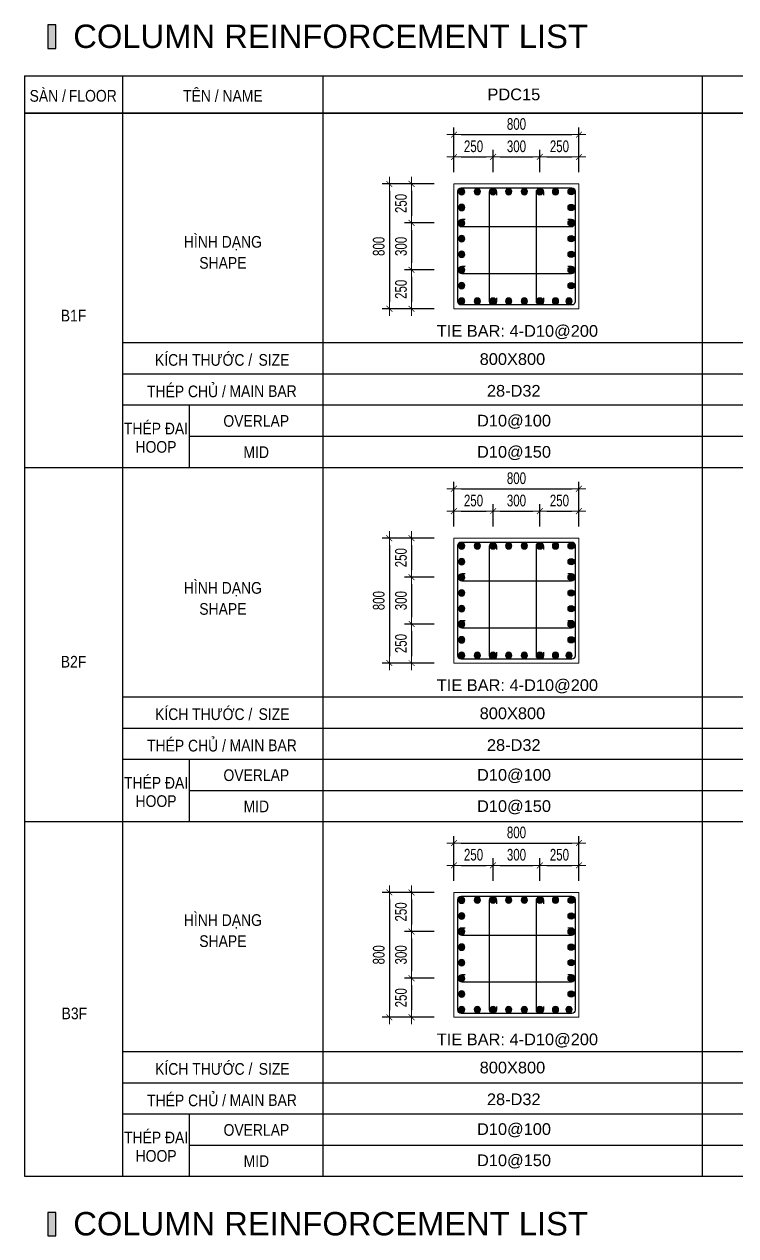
# Model space of a CAD drawing. Header units: millimetres. Extents: x 49323 to 598907, y -6102 to 181761.
# Drawn here: x 568876 to 573430, y 30220 to 37982 of the extents above; entities that cross this region are included whole.
import ezdxf
from ezdxf.enums import TextEntityAlignment as Align

# ---------------------------------------------------------------- set-up
doc = ezdxf.new("R2010")
doc.units = ezdxf.units.MM
doc.linetypes.add('CENTER2', pattern=[1.125, 0.75, -0.125, 0.125, -0.125])
doc.layers.get('Defpoints').update_dxf_attribs({"color": 151, "lineweight": 9})
for name, color, linetype in [('2', 2, 'Continuous'), ('CEN', 1, 'CENTER2'), ('STL', 3, 'Continuous'), ('TIT1', 3, 'Continuous'), ('TXT', 3, 'Continuous')]:
    doc.layers.add(name, color=color, linetype=linetype)
for name, color, linetype, lineweight in [('NDC_S_CONTINUOUS', 3, 'Continuous', 20), ('NDC_S_DIM', 1, 'Continuous', 15), ('NDC_S_VN TEXT', 7, 'Continuous', 20)]:
    doc.layers.add(name, color=color, linetype=linetype, lineweight=lineweight)
doc.styles.add('ARIAL', font='arial.ttf', dxfattribs={"width": 0.8})
doc.styles.add('NDC_ARIAL', font='arial.ttf', dxfattribs={"width": 0.85})
doc.styles.add('NDC_DIM', font='', dxfattribs={"width": 0.75})
doc.styles.get('NDC_DIM').set_extended_font_data('Dotum')
doc.dimstyles.new('NDC_dim_30', dxfattribs={"dimscale": 30, "dimtxt": 2.5, "dimasz": 1.5, "dimexe": 1.5, "dimexo": 2.5, "dimgap": 1, "dimtad": 1, "dimdec": 0, "dimzin": 0, "dimdsep": 46, "dimtxsty": 'NDC_DIM', "dimblk": 'DIMMARK', "dimcen": 0.09, "dimdle": 1.2, "dimclrd": 1, "dimclre": 1, "dimclrt": 3, "dimadec": 0, "dimazin": 0, "dimtfac": 1, "dimtdec": 0, "dimtix": 1, "dimtofl": 0, "dimtmove": 0, "dimatfit": 3, "dimfxl": 8, "dimfxlon": 1, "dimtolj": 1, "dimtzin": 0, "dimarcsym": 0})

# ---------------------------------------------------------------- blocks, each defined once
blk = doc.blocks.new('8')
at = {"layer": '2'}
blk.add_hatch(color=256, dxfattribs=at).paths.add_polyline_path([(20, 0, 0.386127), (1.9, 19.9), (-1.9, 19.9, 0.386127), (-20, 0, 1)])
blk.add_circle((0, 0), 20, dxfattribs=at)
blk = doc.blocks.new('5')
at = {"layer": 'CEN', "rotation": 180}
blk.add_blockref('8', (0, 0), dxfattribs=at)
blk = doc.blocks.new('DIMMARK')
at = {"layer": 'NDC_S_DIM', "color": 1}
blk.add_line((-1.5, 0), (1, 0), dxfattribs=at)
at = {"layer": 'NDC_S_DIM', "color": 2, "const_width": 0.1}
blk.add_lwpolyline([(-0.42, -0.42), (0.42, 0.42)], dxfattribs=at)
blk = doc.blocks.new('*D1498')
at = {"layer": 'Defpoints', "color": 0, "ltscale": 40, "transparency": 16777216}
for p in [(572426.6, 32735.8), (571626.6, 32419.6), (572426.6, 32419.6)]:
    blk.add_point(p, dxfattribs=at)
at = {"layer": 'NDC_S_DIM', "color": 1, "lineweight": -2, "ltscale": 40, "transparency": 16777216}
for p, q in [((571626.6, 32495.8), (571626.6, 32780.8)), ((572426.6, 32495.8), (572426.6, 32780.8)), ((571671.6, 32735.8), (572381.6, 32735.8))]:
    blk.add_line(p, q, dxfattribs=at)
at = {"layer": 'NDC_S_DIM', "color": 1, "lineweight": -2, "ltscale": 40, "transparency": 16777216, "xscale": 45, "yscale": 45, "zscale": 45, "rotation": 180}
blk.add_blockref('DIMMARK', (571626.6, 32735.8), dxfattribs=at)
at = {"layer": 'NDC_S_DIM', "color": 1, "lineweight": -2, "ltscale": 40, "transparency": 16777216, "xscale": 45, "yscale": 45, "zscale": 45}
blk.add_blockref('DIMMARK', (572426.6, 32735.8), dxfattribs=at)
at = {"layer": 'NDC_S_DIM', "color": 3, "ltscale": 40, "transparency": 16777216, "insert": (572026.6, 32803.3), "char_height": 75, "attachment_point": 5, "style": 'NDC_DIM'}
blk.add_mtext('\\A1;800', dxfattribs=at)
blk = doc.blocks.new('*D1499')
at = {"layer": 'Defpoints', "color": 0, "ltscale": 40, "transparency": 16777216}
for p in [(571575.5, 32419.6), (571212.8, 31619.6), (571575.5, 31619.6)]:
    blk.add_point(p, dxfattribs=at)
at = {"layer": 'NDC_S_DIM', "color": 1, "lineweight": -2, "ltscale": 40, "transparency": 16777216}
for p, q in [((571452.8, 32419.6), (571167.8, 32419.6)), ((571212.8, 32374.6), (571212.8, 31664.6)), ((571452.8, 31619.6), (571167.8, 31619.6))]:
    blk.add_line(p, q, dxfattribs=at)
at = {"layer": 'NDC_S_DIM', "color": 1, "lineweight": -2, "ltscale": 40, "transparency": 16777216, "xscale": 45, "yscale": 45, "zscale": 45}
for p, rotation in [((571212.8, 32419.6), 90), ((571212.8, 31619.6), 270)]:
    blk.add_blockref('DIMMARK', p, dxfattribs=dict(at, rotation=rotation))
at = {"layer": 'NDC_S_DIM', "color": 3, "ltscale": 40, "transparency": 16777216, "insert": (571145.3, 32019.6), "char_height": 75, "attachment_point": 5, "rotation": 90, "style": 'NDC_DIM'}
blk.add_mtext('\\A1;800', dxfattribs=at)
blk = doc.blocks.new('*D1500')
at = {"layer": 'Defpoints', "color": 0, "ltscale": 40, "transparency": 16777216}
for p in [(571575.5, 32419.6), (571355, 32169.6), (571575.5, 32169.6)]:
    blk.add_point(p, dxfattribs=at)
at = {"layer": 'NDC_S_DIM', "color": 1, "lineweight": -2, "ltscale": 40, "transparency": 16777216}
for p, q in [((571500.5, 32419.6), (571310, 32419.6)), ((571355, 32374.6), (571355, 32214.6)), ((571500.5, 32169.6), (571310, 32169.6))]:
    blk.add_line(p, q, dxfattribs=at)
at = {"layer": 'NDC_S_DIM', "color": 1, "lineweight": -2, "ltscale": 40, "transparency": 16777216, "xscale": 45, "yscale": 45, "zscale": 45}
for p, rotation in [((571355, 32419.6), 90), ((571355, 32169.6), 270)]:
    blk.add_blockref('DIMMARK', p, dxfattribs=dict(at, rotation=rotation))
at = {"layer": 'NDC_S_DIM', "color": 3, "ltscale": 40, "transparency": 16777216, "insert": (571287.4, 32294.6), "char_height": 75, "attachment_point": 5, "rotation": 90, "style": 'NDC_DIM'}
blk.add_mtext('\\A1;250', dxfattribs=at)
blk = doc.blocks.new('*D1501')
at = {"layer": 'Defpoints', "color": 0, "ltscale": 40, "transparency": 16777216}
for p in [(571575.5, 32169.6), (571355, 31869.6), (571575.5, 31869.6)]:
    blk.add_point(p, dxfattribs=at)
at = {"layer": 'NDC_S_DIM', "color": 1, "lineweight": -2, "ltscale": 40, "transparency": 16777216}
for p, q in [((571500.5, 32169.6), (571310, 32169.6)), ((571355, 32124.6), (571355, 31914.6)), ((571500.5, 31869.6), (571310, 31869.6))]:
    blk.add_line(p, q, dxfattribs=at)
at = {"layer": 'NDC_S_DIM', "color": 1, "lineweight": -2, "ltscale": 40, "transparency": 16777216, "xscale": 45, "yscale": 45, "zscale": 45}
for p, rotation in [((571355, 32169.6), 90), ((571355, 31869.6), 270)]:
    blk.add_blockref('DIMMARK', p, dxfattribs=dict(at, rotation=rotation))
at = {"layer": 'NDC_S_DIM', "color": 3, "ltscale": 40, "transparency": 16777216, "insert": (571287.4, 32019.6), "char_height": 75, "attachment_point": 5, "rotation": 90, "style": 'NDC_DIM'}
blk.add_mtext('\\A1;300', dxfattribs=at)
blk = doc.blocks.new('*D1502')
at = {"layer": 'Defpoints', "color": 0, "ltscale": 40, "transparency": 16777216}
for p in [(571575.5, 31869.6), (571355, 31619.6), (571575.5, 31619.6)]:
    blk.add_point(p, dxfattribs=at)
at = {"layer": 'NDC_S_DIM', "color": 1, "lineweight": -2, "ltscale": 40, "transparency": 16777216}
for p, q in [((571500.5, 31869.6), (571310, 31869.6)), ((571355, 31824.6), (571355, 31664.6)), ((571500.5, 31619.6), (571310, 31619.6))]:
    blk.add_line(p, q, dxfattribs=at)
at = {"layer": 'NDC_S_DIM', "color": 1, "lineweight": -2, "ltscale": 40, "transparency": 16777216, "xscale": 45, "yscale": 45, "zscale": 45}
for p, rotation in [((571355, 31869.6), 90), ((571355, 31619.6), 270)]:
    blk.add_blockref('DIMMARK', p, dxfattribs=dict(at, rotation=rotation))
at = {"layer": 'NDC_S_DIM', "color": 3, "ltscale": 40, "transparency": 16777216, "insert": (571287.4, 31744.6), "char_height": 75, "attachment_point": 5, "rotation": 90, "style": 'NDC_DIM'}
blk.add_mtext('\\A1;250', dxfattribs=at)
blk = doc.blocks.new('*D1503')
at = {"layer": 'Defpoints', "color": 0, "ltscale": 40, "transparency": 16777216}
for p in [(571876.6, 32592.9), (571626.6, 32419.6), (571876.6, 32419.6)]:
    blk.add_point(p, dxfattribs=at)
at = {"layer": 'NDC_S_DIM', "color": 1, "lineweight": -2, "ltscale": 40, "transparency": 16777216}
for p, q in [((571626.6, 32494.6), (571626.6, 32637.9)), ((571876.6, 32494.6), (571876.6, 32637.9)), ((571671.6, 32592.9), (571831.6, 32592.9))]:
    blk.add_line(p, q, dxfattribs=at)
at = {"layer": 'NDC_S_DIM', "color": 1, "lineweight": -2, "ltscale": 40, "transparency": 16777216, "xscale": 45, "yscale": 45, "zscale": 45, "rotation": 180}
blk.add_blockref('DIMMARK', (571626.6, 32592.9), dxfattribs=at)
at = {"layer": 'NDC_S_DIM', "color": 1, "lineweight": -2, "ltscale": 40, "transparency": 16777216, "xscale": 45, "yscale": 45, "zscale": 45}
blk.add_blockref('DIMMARK', (571876.6, 32592.9), dxfattribs=at)
at = {"layer": 'NDC_S_DIM', "color": 3, "ltscale": 40, "transparency": 16777216, "insert": (571751.6, 32660.5), "char_height": 75, "attachment_point": 5, "style": 'NDC_DIM'}
blk.add_mtext('\\A1;250', dxfattribs=at)
blk = doc.blocks.new('*D1504')
at = {"layer": 'Defpoints', "color": 0, "ltscale": 40, "transparency": 16777216}
for p in [(572176.6, 32592.9), (571876.6, 32419.6), (572176.6, 32419.6)]:
    blk.add_point(p, dxfattribs=at)
at = {"layer": 'NDC_S_DIM', "color": 1, "lineweight": -2, "ltscale": 40, "transparency": 16777216}
for p, q in [((571876.6, 32494.6), (571876.6, 32637.9)), ((572176.6, 32494.6), (572176.6, 32637.9)), ((571921.6, 32592.9), (572131.6, 32592.9))]:
    blk.add_line(p, q, dxfattribs=at)
at = {"layer": 'NDC_S_DIM', "color": 1, "lineweight": -2, "ltscale": 40, "transparency": 16777216, "xscale": 45, "yscale": 45, "zscale": 45, "rotation": 180}
blk.add_blockref('DIMMARK', (571876.6, 32592.9), dxfattribs=at)
at = {"layer": 'NDC_S_DIM', "color": 1, "lineweight": -2, "ltscale": 40, "transparency": 16777216, "xscale": 45, "yscale": 45, "zscale": 45}
blk.add_blockref('DIMMARK', (572176.6, 32592.9), dxfattribs=at)
at = {"layer": 'NDC_S_DIM', "color": 3, "ltscale": 40, "transparency": 16777216, "insert": (572026.6, 32660.5), "char_height": 75, "attachment_point": 5, "style": 'NDC_DIM'}
blk.add_mtext('\\A1;300', dxfattribs=at)
blk = doc.blocks.new('*D1505')
at = {"layer": 'Defpoints', "color": 0, "ltscale": 40, "transparency": 16777216}
for p in [(572426.6, 32592.9), (572176.6, 32419.6), (572426.6, 32419.6)]:
    blk.add_point(p, dxfattribs=at)
at = {"layer": 'NDC_S_DIM', "color": 1, "lineweight": -2, "ltscale": 40, "transparency": 16777216}
for p, q in [((572176.6, 32494.6), (572176.6, 32637.9)), ((572426.6, 32494.6), (572426.6, 32637.9)), ((572221.6, 32592.9), (572381.6, 32592.9))]:
    blk.add_line(p, q, dxfattribs=at)
at = {"layer": 'NDC_S_DIM', "color": 1, "lineweight": -2, "ltscale": 40, "transparency": 16777216, "xscale": 45, "yscale": 45, "zscale": 45, "rotation": 180}
blk.add_blockref('DIMMARK', (572176.6, 32592.9), dxfattribs=at)
at = {"layer": 'NDC_S_DIM', "color": 1, "lineweight": -2, "ltscale": 40, "transparency": 16777216, "xscale": 45, "yscale": 45, "zscale": 45}
blk.add_blockref('DIMMARK', (572426.6, 32592.9), dxfattribs=at)
at = {"layer": 'NDC_S_DIM', "color": 3, "ltscale": 40, "transparency": 16777216, "insert": (572301.6, 32660.5), "char_height": 75, "attachment_point": 5, "style": 'NDC_DIM'}
blk.add_mtext('\\A1;250', dxfattribs=at)
blk = doc.blocks.new('*D1506')
at = {"layer": 'Defpoints', "color": 0, "ltscale": 40, "transparency": 16777216}
for p in [(572426.6, 35005.1), (571626.6, 34689), (572426.6, 34689)]:
    blk.add_point(p, dxfattribs=at)
at = {"layer": 'NDC_S_DIM', "color": 1, "lineweight": -2, "ltscale": 40, "transparency": 16777216}
for p, q in [((571626.6, 34765.1), (571626.6, 35050.1)), ((572426.6, 34765.1), (572426.6, 35050.1)), ((571671.6, 35005.1), (572381.6, 35005.1))]:
    blk.add_line(p, q, dxfattribs=at)
at = {"layer": 'NDC_S_DIM', "color": 1, "lineweight": -2, "ltscale": 40, "transparency": 16777216, "xscale": 45, "yscale": 45, "zscale": 45, "rotation": 180}
blk.add_blockref('DIMMARK', (571626.6, 35005.1), dxfattribs=at)
at = {"layer": 'NDC_S_DIM', "color": 1, "lineweight": -2, "ltscale": 40, "transparency": 16777216, "xscale": 45, "yscale": 45, "zscale": 45}
blk.add_blockref('DIMMARK', (572426.6, 35005.1), dxfattribs=at)
at = {"layer": 'NDC_S_DIM', "color": 3, "ltscale": 40, "transparency": 16777216, "insert": (572026.6, 35072.7), "char_height": 75, "attachment_point": 5, "style": 'NDC_DIM'}
blk.add_mtext('\\A1;800', dxfattribs=at)
blk = doc.blocks.new('*D1507')
at = {"layer": 'Defpoints', "color": 0, "ltscale": 40, "transparency": 16777216}
for p in [(571575.5, 34689), (571212.8, 33889), (571575.5, 33889)]:
    blk.add_point(p, dxfattribs=at)
at = {"layer": 'NDC_S_DIM', "color": 1, "lineweight": -2, "ltscale": 40, "transparency": 16777216}
for p, q in [((571452.8, 34689), (571167.8, 34689)), ((571212.8, 34644), (571212.8, 33934)), ((571452.8, 33889), (571167.8, 33889))]:
    blk.add_line(p, q, dxfattribs=at)
at = {"layer": 'NDC_S_DIM', "color": 1, "lineweight": -2, "ltscale": 40, "transparency": 16777216, "xscale": 45, "yscale": 45, "zscale": 45}
for p, rotation in [((571212.8, 34689), 90), ((571212.8, 33889), 270)]:
    blk.add_blockref('DIMMARK', p, dxfattribs=dict(at, rotation=rotation))
at = {"layer": 'NDC_S_DIM', "color": 3, "ltscale": 40, "transparency": 16777216, "insert": (571145.3, 34289), "char_height": 75, "attachment_point": 5, "rotation": 90, "style": 'NDC_DIM'}
blk.add_mtext('\\A1;800', dxfattribs=at)
blk = doc.blocks.new('*D1508')
at = {"layer": 'Defpoints', "color": 0, "ltscale": 40, "transparency": 16777216}
for p in [(571575.5, 34689), (571355, 34439), (571575.5, 34439)]:
    blk.add_point(p, dxfattribs=at)
at = {"layer": 'NDC_S_DIM', "color": 1, "lineweight": -2, "ltscale": 40, "transparency": 16777216}
for p, q in [((571500.5, 34689), (571310, 34689)), ((571355, 34644), (571355, 34484)), ((571500.5, 34439), (571310, 34439))]:
    blk.add_line(p, q, dxfattribs=at)
at = {"layer": 'NDC_S_DIM', "color": 1, "lineweight": -2, "ltscale": 40, "transparency": 16777216, "xscale": 45, "yscale": 45, "zscale": 45}
for p, rotation in [((571355, 34689), 90), ((571355, 34439), 270)]:
    blk.add_blockref('DIMMARK', p, dxfattribs=dict(at, rotation=rotation))
at = {"layer": 'NDC_S_DIM', "color": 3, "ltscale": 40, "transparency": 16777216, "insert": (571287.4, 34564), "char_height": 75, "attachment_point": 5, "rotation": 90, "style": 'NDC_DIM'}
blk.add_mtext('\\A1;250', dxfattribs=at)
blk = doc.blocks.new('*D1509')
at = {"layer": 'Defpoints', "color": 0, "ltscale": 40, "transparency": 16777216}
for p in [(571575.5, 34439), (571355, 34139), (571575.5, 34139)]:
    blk.add_point(p, dxfattribs=at)
at = {"layer": 'NDC_S_DIM', "color": 1, "lineweight": -2, "ltscale": 40, "transparency": 16777216}
for p, q in [((571500.5, 34439), (571310, 34439)), ((571355, 34394), (571355, 34184)), ((571500.5, 34139), (571310, 34139))]:
    blk.add_line(p, q, dxfattribs=at)
at = {"layer": 'NDC_S_DIM', "color": 1, "lineweight": -2, "ltscale": 40, "transparency": 16777216, "xscale": 45, "yscale": 45, "zscale": 45}
for p, rotation in [((571355, 34439), 90), ((571355, 34139), 270)]:
    blk.add_blockref('DIMMARK', p, dxfattribs=dict(at, rotation=rotation))
at = {"layer": 'NDC_S_DIM', "color": 3, "ltscale": 40, "transparency": 16777216, "insert": (571287.4, 34289), "char_height": 75, "attachment_point": 5, "rotation": 90, "style": 'NDC_DIM'}
blk.add_mtext('\\A1;300', dxfattribs=at)
blk = doc.blocks.new('*D1510')
at = {"layer": 'Defpoints', "color": 0, "ltscale": 40, "transparency": 16777216}
for p in [(571575.5, 34139), (571355, 33889), (571575.5, 33889)]:
    blk.add_point(p, dxfattribs=at)
at = {"layer": 'NDC_S_DIM', "color": 1, "lineweight": -2, "ltscale": 40, "transparency": 16777216}
for p, q in [((571500.5, 34139), (571310, 34139)), ((571355, 34094), (571355, 33934)), ((571500.5, 33889), (571310, 33889))]:
    blk.add_line(p, q, dxfattribs=at)
at = {"layer": 'NDC_S_DIM', "color": 1, "lineweight": -2, "ltscale": 40, "transparency": 16777216, "xscale": 45, "yscale": 45, "zscale": 45}
for p, rotation in [((571355, 34139), 90), ((571355, 33889), 270)]:
    blk.add_blockref('DIMMARK', p, dxfattribs=dict(at, rotation=rotation))
at = {"layer": 'NDC_S_DIM', "color": 3, "ltscale": 40, "transparency": 16777216, "insert": (571287.4, 34014), "char_height": 75, "attachment_point": 5, "rotation": 90, "style": 'NDC_DIM'}
blk.add_mtext('\\A1;250', dxfattribs=at)
blk = doc.blocks.new('*D1511')
at = {"layer": 'Defpoints', "color": 0, "ltscale": 40, "transparency": 16777216}
for p in [(571876.6, 34862.3), (571626.6, 34689), (571876.6, 34689)]:
    blk.add_point(p, dxfattribs=at)
at = {"layer": 'NDC_S_DIM', "color": 1, "lineweight": -2, "ltscale": 40, "transparency": 16777216}
for p, q in [((571626.6, 34764), (571626.6, 34907.3)), ((571671.6, 34862.3), (571831.6, 34862.3)), ((571876.6, 34764), (571876.6, 34907.3))]:
    blk.add_line(p, q, dxfattribs=at)
at = {"layer": 'NDC_S_DIM', "color": 1, "lineweight": -2, "ltscale": 40, "transparency": 16777216, "xscale": 45, "yscale": 45, "zscale": 45, "rotation": 180}
blk.add_blockref('DIMMARK', (571626.6, 34862.3), dxfattribs=at)
at = {"layer": 'NDC_S_DIM', "color": 1, "lineweight": -2, "ltscale": 40, "transparency": 16777216, "xscale": 45, "yscale": 45, "zscale": 45}
blk.add_blockref('DIMMARK', (571876.6, 34862.3), dxfattribs=at)
at = {"layer": 'NDC_S_DIM', "color": 3, "ltscale": 40, "transparency": 16777216, "insert": (571751.6, 34929.8), "char_height": 75, "attachment_point": 5, "style": 'NDC_DIM'}
blk.add_mtext('\\A1;250', dxfattribs=at)
blk = doc.blocks.new('*D1512')
at = {"layer": 'Defpoints', "color": 0, "ltscale": 40, "transparency": 16777216}
for p in [(572176.6, 34862.3), (571876.6, 34689), (572176.6, 34689)]:
    blk.add_point(p, dxfattribs=at)
at = {"layer": 'NDC_S_DIM', "color": 1, "lineweight": -2, "ltscale": 40, "transparency": 16777216}
for p, q in [((571876.6, 34764), (571876.6, 34907.3)), ((571921.6, 34862.3), (572131.6, 34862.3)), ((572176.6, 34764), (572176.6, 34907.3))]:
    blk.add_line(p, q, dxfattribs=at)
at = {"layer": 'NDC_S_DIM', "color": 1, "lineweight": -2, "ltscale": 40, "transparency": 16777216, "xscale": 45, "yscale": 45, "zscale": 45, "rotation": 180}
blk.add_blockref('DIMMARK', (571876.6, 34862.3), dxfattribs=at)
at = {"layer": 'NDC_S_DIM', "color": 1, "lineweight": -2, "ltscale": 40, "transparency": 16777216, "xscale": 45, "yscale": 45, "zscale": 45}
blk.add_blockref('DIMMARK', (572176.6, 34862.3), dxfattribs=at)
at = {"layer": 'NDC_S_DIM', "color": 3, "ltscale": 40, "transparency": 16777216, "insert": (572026.6, 34929.8), "char_height": 75, "attachment_point": 5, "style": 'NDC_DIM'}
blk.add_mtext('\\A1;300', dxfattribs=at)
blk = doc.blocks.new('*D1513')
at = {"layer": 'Defpoints', "color": 0, "ltscale": 40, "transparency": 16777216}
for p in [(572426.6, 34862.3), (572176.6, 34689), (572426.6, 34689)]:
    blk.add_point(p, dxfattribs=at)
at = {"layer": 'NDC_S_DIM', "color": 1, "lineweight": -2, "ltscale": 40, "transparency": 16777216}
for p, q in [((572176.6, 34764), (572176.6, 34907.3)), ((572221.6, 34862.3), (572381.6, 34862.3)), ((572426.6, 34764), (572426.6, 34907.3))]:
    blk.add_line(p, q, dxfattribs=at)
at = {"layer": 'NDC_S_DIM', "color": 1, "lineweight": -2, "ltscale": 40, "transparency": 16777216, "xscale": 45, "yscale": 45, "zscale": 45, "rotation": 180}
blk.add_blockref('DIMMARK', (572176.6, 34862.3), dxfattribs=at)
at = {"layer": 'NDC_S_DIM', "color": 1, "lineweight": -2, "ltscale": 40, "transparency": 16777216, "xscale": 45, "yscale": 45, "zscale": 45}
blk.add_blockref('DIMMARK', (572426.6, 34862.3), dxfattribs=at)
at = {"layer": 'NDC_S_DIM', "color": 3, "ltscale": 40, "transparency": 16777216, "insert": (572301.6, 34929.8), "char_height": 75, "attachment_point": 5, "style": 'NDC_DIM'}
blk.add_mtext('\\A1;250', dxfattribs=at)
blk = doc.blocks.new('*D1514')
at = {"layer": 'Defpoints', "color": 0, "ltscale": 40, "transparency": 16777216}
for p in [(572426.6, 37274.6), (571626.6, 36958.4), (572426.6, 36958.4)]:
    blk.add_point(p, dxfattribs=at)
at = {"layer": 'NDC_S_DIM', "color": 1, "lineweight": -2, "ltscale": 40, "transparency": 16777216}
for p, q in [((571626.6, 37034.6), (571626.6, 37319.6)), ((571671.6, 37274.6), (572381.6, 37274.6)), ((572426.6, 37034.6), (572426.6, 37319.6))]:
    blk.add_line(p, q, dxfattribs=at)
at = {"layer": 'NDC_S_DIM', "color": 1, "lineweight": -2, "ltscale": 40, "transparency": 16777216, "xscale": 45, "yscale": 45, "zscale": 45, "rotation": 180}
blk.add_blockref('DIMMARK', (571626.6, 37274.6), dxfattribs=at)
at = {"layer": 'NDC_S_DIM', "color": 1, "lineweight": -2, "ltscale": 40, "transparency": 16777216, "xscale": 45, "yscale": 45, "zscale": 45}
blk.add_blockref('DIMMARK', (572426.6, 37274.6), dxfattribs=at)
at = {"layer": 'NDC_S_DIM', "color": 3, "ltscale": 40, "transparency": 16777216, "insert": (572026.6, 37342.1), "char_height": 75, "attachment_point": 5, "style": 'NDC_DIM'}
blk.add_mtext('\\A1;800', dxfattribs=at)
blk = doc.blocks.new('*D1515')
at = {"layer": 'Defpoints', "color": 0, "ltscale": 40, "transparency": 16777216}
for p in [(571575.5, 36958.4), (571212.8, 36158.4), (571575.5, 36158.4)]:
    blk.add_point(p, dxfattribs=at)
at = {"layer": 'NDC_S_DIM', "color": 1, "lineweight": -2, "ltscale": 40, "transparency": 16777216}
for p, q in [((571452.8, 36958.4), (571167.8, 36958.4)), ((571212.8, 36913.4), (571212.8, 36203.4)), ((571452.8, 36158.4), (571167.8, 36158.4))]:
    blk.add_line(p, q, dxfattribs=at)
at = {"layer": 'NDC_S_DIM', "color": 1, "lineweight": -2, "ltscale": 40, "transparency": 16777216, "xscale": 45, "yscale": 45, "zscale": 45}
for p, rotation in [((571212.8, 36958.4), 90), ((571212.8, 36158.4), 270)]:
    blk.add_blockref('DIMMARK', p, dxfattribs=dict(at, rotation=rotation))
at = {"layer": 'NDC_S_DIM', "color": 3, "ltscale": 40, "transparency": 16777216, "insert": (571145.3, 36558.4), "char_height": 75, "attachment_point": 5, "rotation": 90, "style": 'NDC_DIM'}
blk.add_mtext('\\A1;800', dxfattribs=at)
blk = doc.blocks.new('*D1516')
at = {"layer": 'Defpoints', "color": 0, "ltscale": 40, "transparency": 16777216}
for p in [(571575.5, 36958.4), (571355, 36708.4), (571575.5, 36708.4)]:
    blk.add_point(p, dxfattribs=at)
at = {"layer": 'NDC_S_DIM', "color": 1, "lineweight": -2, "ltscale": 40, "transparency": 16777216}
for p, q in [((571500.5, 36958.4), (571310, 36958.4)), ((571355, 36913.4), (571355, 36753.4)), ((571500.5, 36708.4), (571310, 36708.4))]:
    blk.add_line(p, q, dxfattribs=at)
at = {"layer": 'NDC_S_DIM', "color": 1, "lineweight": -2, "ltscale": 40, "transparency": 16777216, "xscale": 45, "yscale": 45, "zscale": 45}
for p, rotation in [((571355, 36958.4), 90), ((571355, 36708.4), 270)]:
    blk.add_blockref('DIMMARK', p, dxfattribs=dict(at, rotation=rotation))
at = {"layer": 'NDC_S_DIM', "color": 3, "ltscale": 40, "transparency": 16777216, "insert": (571287.4, 36833.4), "char_height": 75, "attachment_point": 5, "rotation": 90, "style": 'NDC_DIM'}
blk.add_mtext('\\A1;250', dxfattribs=at)
blk = doc.blocks.new('*D1517')
at = {"layer": 'Defpoints', "color": 0, "ltscale": 40, "transparency": 16777216}
for p in [(571575.5, 36708.4), (571355, 36408.4), (571575.5, 36408.4)]:
    blk.add_point(p, dxfattribs=at)
at = {"layer": 'NDC_S_DIM', "color": 1, "lineweight": -2, "ltscale": 40, "transparency": 16777216}
for p, q in [((571500.5, 36708.4), (571310, 36708.4)), ((571355, 36663.4), (571355, 36453.4)), ((571500.5, 36408.4), (571310, 36408.4))]:
    blk.add_line(p, q, dxfattribs=at)
at = {"layer": 'NDC_S_DIM', "color": 1, "lineweight": -2, "ltscale": 40, "transparency": 16777216, "xscale": 45, "yscale": 45, "zscale": 45}
for p, rotation in [((571355, 36708.4), 90), ((571355, 36408.4), 270)]:
    blk.add_blockref('DIMMARK', p, dxfattribs=dict(at, rotation=rotation))
at = {"layer": 'NDC_S_DIM', "color": 3, "ltscale": 40, "transparency": 16777216, "insert": (571287.4, 36558.4), "char_height": 75, "attachment_point": 5, "rotation": 90, "style": 'NDC_DIM'}
blk.add_mtext('\\A1;300', dxfattribs=at)
blk = doc.blocks.new('*D1518')
at = {"layer": 'Defpoints', "color": 0, "ltscale": 40, "transparency": 16777216}
for p in [(571575.5, 36408.4), (571355, 36158.4), (571575.5, 36158.4)]:
    blk.add_point(p, dxfattribs=at)
at = {"layer": 'NDC_S_DIM', "color": 1, "lineweight": -2, "ltscale": 40, "transparency": 16777216}
for p, q in [((571500.5, 36408.4), (571310, 36408.4)), ((571355, 36363.4), (571355, 36203.4)), ((571500.5, 36158.4), (571310, 36158.4))]:
    blk.add_line(p, q, dxfattribs=at)
at = {"layer": 'NDC_S_DIM', "color": 1, "lineweight": -2, "ltscale": 40, "transparency": 16777216, "xscale": 45, "yscale": 45, "zscale": 45}
for p, rotation in [((571355, 36408.4), 90), ((571355, 36158.4), 270)]:
    blk.add_blockref('DIMMARK', p, dxfattribs=dict(at, rotation=rotation))
at = {"layer": 'NDC_S_DIM', "color": 3, "ltscale": 40, "transparency": 16777216, "insert": (571287.4, 36283.4), "char_height": 75, "attachment_point": 5, "rotation": 90, "style": 'NDC_DIM'}
blk.add_mtext('\\A1;250', dxfattribs=at)
blk = doc.blocks.new('*D1519')
at = {"layer": 'Defpoints', "color": 0, "ltscale": 40, "transparency": 16777216}
for p in [(571876.6, 37131.7), (571626.6, 36958.4), (571876.6, 36958.4)]:
    blk.add_point(p, dxfattribs=at)
at = {"layer": 'NDC_S_DIM', "color": 1, "lineweight": -2, "ltscale": 40, "transparency": 16777216}
for p, q in [((571626.6, 37033.4), (571626.6, 37176.7)), ((571671.6, 37131.7), (571831.6, 37131.7)), ((571876.6, 37033.4), (571876.6, 37176.7))]:
    blk.add_line(p, q, dxfattribs=at)
at = {"layer": 'NDC_S_DIM', "color": 1, "lineweight": -2, "ltscale": 40, "transparency": 16777216, "xscale": 45, "yscale": 45, "zscale": 45, "rotation": 180}
blk.add_blockref('DIMMARK', (571626.6, 37131.7), dxfattribs=at)
at = {"layer": 'NDC_S_DIM', "color": 1, "lineweight": -2, "ltscale": 40, "transparency": 16777216, "xscale": 45, "yscale": 45, "zscale": 45}
blk.add_blockref('DIMMARK', (571876.6, 37131.7), dxfattribs=at)
at = {"layer": 'NDC_S_DIM', "color": 3, "ltscale": 40, "transparency": 16777216, "insert": (571751.6, 37199.3), "char_height": 75, "attachment_point": 5, "style": 'NDC_DIM'}
blk.add_mtext('\\A1;250', dxfattribs=at)
blk = doc.blocks.new('*D1520')
at = {"layer": 'Defpoints', "color": 0, "ltscale": 40, "transparency": 16777216}
for p in [(572176.6, 37131.7), (571876.6, 36958.4), (572176.6, 36958.4)]:
    blk.add_point(p, dxfattribs=at)
at = {"layer": 'NDC_S_DIM', "color": 1, "lineweight": -2, "ltscale": 40, "transparency": 16777216}
for p, q in [((571876.6, 37033.4), (571876.6, 37176.7)), ((571921.6, 37131.7), (572131.6, 37131.7)), ((572176.6, 37033.4), (572176.6, 37176.7))]:
    blk.add_line(p, q, dxfattribs=at)
at = {"layer": 'NDC_S_DIM', "color": 1, "lineweight": -2, "ltscale": 40, "transparency": 16777216, "xscale": 45, "yscale": 45, "zscale": 45, "rotation": 180}
blk.add_blockref('DIMMARK', (571876.6, 37131.7), dxfattribs=at)
at = {"layer": 'NDC_S_DIM', "color": 1, "lineweight": -2, "ltscale": 40, "transparency": 16777216, "xscale": 45, "yscale": 45, "zscale": 45}
blk.add_blockref('DIMMARK', (572176.6, 37131.7), dxfattribs=at)
at = {"layer": 'NDC_S_DIM', "color": 3, "ltscale": 40, "transparency": 16777216, "insert": (572026.6, 37199.3), "char_height": 75, "attachment_point": 5, "style": 'NDC_DIM'}
blk.add_mtext('\\A1;300', dxfattribs=at)
blk = doc.blocks.new('*D1521')
at = {"layer": 'Defpoints', "color": 0, "ltscale": 40, "transparency": 16777216}
for p in [(572426.6, 37131.7), (572176.6, 36958.4), (572426.6, 36958.4)]:
    blk.add_point(p, dxfattribs=at)
at = {"layer": 'NDC_S_DIM', "color": 1, "lineweight": -2, "ltscale": 40, "transparency": 16777216}
for p, q in [((572176.6, 37033.4), (572176.6, 37176.7)), ((572221.6, 37131.7), (572381.6, 37131.7)), ((572426.6, 37033.4), (572426.6, 37176.7))]:
    blk.add_line(p, q, dxfattribs=at)
at = {"layer": 'NDC_S_DIM', "color": 1, "lineweight": -2, "ltscale": 40, "transparency": 16777216, "xscale": 45, "yscale": 45, "zscale": 45, "rotation": 180}
blk.add_blockref('DIMMARK', (572176.6, 37131.7), dxfattribs=at)
at = {"layer": 'NDC_S_DIM', "color": 1, "lineweight": -2, "ltscale": 40, "transparency": 16777216, "xscale": 45, "yscale": 45, "zscale": 45}
blk.add_blockref('DIMMARK', (572426.6, 37131.7), dxfattribs=at)
at = {"layer": 'NDC_S_DIM', "color": 3, "ltscale": 40, "transparency": 16777216, "insert": (572301.6, 37199.3), "char_height": 75, "attachment_point": 5, "style": 'NDC_DIM'}
blk.add_mtext('\\A1;250', dxfattribs=at)

msp = doc.modelspace()

# ---------------------------------------------------------------- hatches: boundary and pattern name
at = {"layer": 'TXT'}
for points in [[(569077.6, 37827.1), (569077.6, 37977.1), (569027.6, 37977.1), (569027.6, 37827.1)], [(569077.6, 30219.8), (569077.6, 30369.8), (569027.6, 30369.8), (569027.6, 30219.8)]]:
    msp.add_hatch(color=7, dxfattribs=at).paths.add_polyline_path(points)

# ---------------------------------------------------------------- linework, layer by layer
at = {"layer": '2', "lineweight": -2, "ltscale": 1000, "elevation": 0}
for points in [[(572401.6, 36913.4), (572401.6, 36203.4, -0.414214), (572381.6, 36183.4), (571671.6, 36183.4, -0.414214), (571651.6, 36203.4), (571651.6, 36913.4, -0.414214), (571671.6, 36933.4), (572381.6, 36933.4, -0.414214)], [(572401.6, 34644), (572401.6, 33934, -0.414214), (572381.6, 33914), (571671.6, 33914, -0.414214), (571651.6, 33934), (571651.6, 34644, -0.414214), (571671.6, 34664), (572381.6, 34664, -0.414214)], [(572401.6, 32374.6), (572401.6, 31664.6, -0.414214), (572381.6, 31644.6), (571671.6, 31644.6, -0.414214), (571651.6, 31664.6), (571651.6, 32374.6, -0.414214), (571671.6, 32394.6), (572381.6, 32394.6, -0.414214)]]:
    msp.add_lwpolyline(points, format="xyb", close=True, dxfattribs=at)
at = {"layer": '2', "elevation": 0}
for points in [[(571898.9, 36228.1), (571898.9, 36205.9, -1), (571853.9, 36205.9), (571853.9, 36907.9, -1), (571898.9, 36907.9), (571898.9, 36885.8)], [(572198.9, 36228.1), (572198.9, 36205.9, -1), (572153.9, 36205.9), (572153.9, 36907.9, -1), (572198.9, 36907.9), (572198.9, 36885.8)], [(571698.5, 36730), (571676.4, 36730, 1), (571676.4, 36685), (572378.4, 36685, 1), (572378.4, 36730), (572356.3, 36730)], [(571698.5, 36430), (571676.4, 36430, 1), (571676.4, 36385), (572378.4, 36385, 1), (572378.4, 36430), (572356.3, 36430)], [(571898.9, 33958.6), (571898.9, 33936.5, -1), (571853.9, 33936.5), (571853.9, 34638.5, -1), (571898.9, 34638.5), (571898.9, 34616.4)], [(572198.9, 33958.6), (572198.9, 33936.5, -1), (572153.9, 33936.5), (572153.9, 34638.5, -1), (572198.9, 34638.5), (572198.9, 34616.4)], [(571698.5, 34460.5), (571676.4, 34460.5, 1), (571676.4, 34415.5), (572378.4, 34415.5, 1), (572378.4, 34460.5), (572356.3, 34460.5)], [(571698.5, 34160.5), (571676.4, 34160.5, 1), (571676.4, 34115.5), (572378.4, 34115.5, 1), (572378.4, 34160.5), (572356.3, 34160.5)], [(571898.9, 31689.3), (571898.9, 31667.1, -1), (571853.9, 31667.1), (571853.9, 32369.1, -1), (571898.9, 32369.1), (571898.9, 32347)], [(572198.9, 31689.3), (572198.9, 31667.1, -1), (572153.9, 31667.1), (572153.9, 32369.1, -1), (572198.9, 32369.1), (572198.9, 32347)], [(571698.5, 32191.2), (571676.4, 32191.2, 1), (571676.4, 32146.2), (572378.4, 32146.2, 1), (572378.4, 32191.2), (572356.3, 32191.2)], [(571698.5, 31891.2), (571676.4, 31891.2, 1), (571676.4, 31846.2), (572378.4, 31846.2, 1), (572378.4, 31891.2), (572356.3, 31891.2)]]:
    msp.add_lwpolyline(points, format="xyb", dxfattribs=at)
at = {"layer": 'NDC_S_CONTINUOUS', "ltscale": 70, "elevation": 0}
for points in [[(572426.6, 36958.4), (572426.6, 36158.4), (571626.6, 36158.4), (571626.6, 36958.4), (572426.6, 36958.4)], [(572426.6, 34689), (572426.6, 33889), (571626.6, 33889), (571626.6, 34689), (572426.6, 34689)], [(572426.6, 32419.6), (572426.6, 31619.6), (571626.6, 31619.6), (571626.6, 32419.6), (572426.6, 32419.6)]]:
    msp.add_lwpolyline(points, dxfattribs=at)
at = {"layer": 'TIT1', "color": 2}
msp.add_line((568877.6, 37652.1), (580493.6, 37652.1), dxfattribs=at)
at = {"layer": 'TIT1'}
for p, q in [((568877.6, 37652.1), (568877.6, 30601.4)), ((569505.3, 37652.1), (569505.3, 30601.4)), ((570789.2, 30601.4), (570789.2, 37652.1)), ((573215.3, 37652.1), (573215.3, 30601.4)), ((573215.3, 37652.1), (573215.3, 37412.1)), ((575641.4, 37412.1), (568875.8, 37412.1)), ((568877.6, 37412.1), (580493.6, 37412.1)), ((575641.4, 35140.2), (568876.4, 35140.2)), ((575641.4, 32870.7), (568876.9, 32870.7)), ((568877.6, 30601.4), (580493.6, 30601.4))]:
    msp.add_line(p, q, dxfattribs=at)
at = {"layer": 'TIT1', "color": 8}
for p, q in [((575641.4, 35940.2), (569504.2, 35940.2)), ((575641.4, 35740.2), (569504.2, 35740.2)), ((575641.4, 35540.2), (569504.2, 35540.2)), ((569933.5, 35140.2), (569933.5, 35540.2)), ((575641.4, 35340.2), (569933.5, 35340.2)), ((575641.4, 33670.7), (569504.8, 33670.7)), ((575641.4, 33470.7), (569504.8, 33470.7)), ((575641.4, 33270.7), (569504.8, 33270.7)), ((569934, 32870.7), (569934, 33270.7)), ((575641.4, 33070.7), (569934, 33070.7)), ((575641.4, 31397.8), (569505.3, 31397.8)), ((575641.4, 31197.8), (569505.3, 31197.8)), ((575641.4, 30997.8), (569505.3, 30997.8)), ((569934.5, 30597.8), (569934.5, 30997.8)), ((575641.4, 30797.8), (569934.5, 30797.8))]:
    msp.add_line(p, q, dxfattribs=at)
at = {"layer": 'TXT', "color": 7}
for points in [[(569077.6, 37827.1), (569077.6, 37977.1), (569027.6, 37977.1), (569027.6, 37827.1)], [(569077.6, 37827.1), (569077.6, 37977.1), (569027.6, 37977.1), (569027.6, 37827.1)], [(569077.6, 30219.8), (569077.6, 30369.8), (569027.6, 30369.8), (569027.6, 30219.8)], [(569077.6, 30219.8), (569077.6, 30369.8), (569027.6, 30369.8), (569027.6, 30219.8)]]:
    msp.add_lwpolyline(points, close=True, dxfattribs=at)

# ---------------------------------------------------------------- block references
at = {"layer": 'STL', "xscale": -1}
for p in [(571676.4, 36908.4), (571676.4, 36807.5), (571676.4, 36707.5), (571676.4, 36607.5), (571676.4, 36507.5), (571676.4, 36407.5), (571676.4, 36307.5), (571676.4, 36207.5), (571676.4, 34639), (571676.4, 34538), (571676.4, 34438), (571676.4, 34338), (571676.4, 34238), (571676.4, 34138), (571676.4, 34038), (571676.4, 33938), (571676.4, 32369.6), (571676.4, 32268.7), (571676.4, 32168.7), (571676.4, 32068.7), (571676.4, 31968.7), (571676.4, 31868.7), (571676.4, 31768.7), (571676.4, 31668.7)]:
    msp.add_blockref('5', p, dxfattribs=at)
at = {"layer": 'STL', "xscale": -1, "rotation": 270}
for p in [(571776.4, 36909.4), (571876.4, 36909.4), (571976.4, 36909.4), (572076.4, 36909.4), (572176.4, 36909.4), (572276.4, 36909.4), (571676.4, 36207.5), (571776.4, 36207.5), (571876.4, 36207.5), (571976.4, 36207.5), (572076.4, 36207.5), (572176.4, 36207.5), (572276.4, 36207.5), (572362.3, 36207.5), (571776.4, 34640), (571876.4, 34640), (571976.4, 34640), (572076.4, 34640), (572176.4, 34640), (572276.4, 34640), (571676.4, 33938), (571776.4, 33938), (571876.4, 33938), (571976.4, 33938), (572076.4, 33938), (572176.4, 33938), (572276.4, 33938), (572362.3, 33938), (571776.4, 32370.6), (571876.4, 32370.6), (571976.4, 32370.6), (572076.4, 32370.6), (572176.4, 32370.6), (572276.4, 32370.6), (571676.4, 31668.7), (571776.4, 31668.7), (571876.4, 31668.7), (571976.4, 31668.7), (572076.4, 31668.7), (572176.4, 31668.7), (572276.4, 31668.7), (572362.3, 31668.7)]:
    msp.add_blockref('5', p, dxfattribs=at)
at = {"layer": 'STL'}
for p in [(572376.9, 36908.4), (572376.9, 36807.5), (572376.9, 36707.5), (572376.9, 36607.5), (572376.9, 36507.5), (572376.9, 36407.5), (572376.9, 36307.5), (572376.9, 34639), (572376.9, 34538), (572376.9, 34438), (572376.9, 34338), (572376.9, 34238), (572376.9, 34138), (572376.9, 34038), (572376.9, 32369.6), (572376.9, 32268.7), (572376.9, 32168.7), (572376.9, 32068.7), (572376.9, 31968.7), (572376.9, 31868.7), (572376.9, 31768.7)]:
    msp.add_blockref('5', p, dxfattribs=at)

# ---------------------------------------------------------------- texts
at = {"layer": 'NDC_S_VN TEXT', "style": 'NDC_ARIAL', "width": 0.85}
for s, p in [('SÀN /', (569026.2, 37532.1)), ('HÌNH DẠNG', (570147.3, 36589.1)), ('KÍCH THƯỚC /', (570023.8, 35840.2)), ('THÉP CHỦ /', (569913.8, 35640.2)), ('THÉP ĐAI', (569719, 35401.2)), ('HÌNH DẠNG', (570147.3, 34372)), ('KÍCH THƯỚC /', (570024.4, 33570.7)), ('THÉP CHỦ /', (569914.3, 33370.7)), ('THÉP ĐAI', (569719.5, 33131.8)), ('HÌNH DẠNG', (570147.3, 32243.6)), ('KÍCH THƯỚC /', (570024.9, 31297.8)), ('THÉP CHỦ /', (569914.8, 31097.8)), ('THÉP ĐAI', (569720, 30858.9))]:
    msp.add_text(s, height=75, dxfattribs=at).set_placement(p, align=Align.MIDDLE)
at = {"layer": 'TIT1', "style": 'NDC_ARIAL', "width": 0.85}
for s, p in [('TÊN / NAME', (570147.4, 37532.1)), ('FLOOR', (569314.7, 37523.3)), ('SHAPE', (570147.3, 36452.9)), ('B1F', (569191.4, 36115.1)), ('SIZE', (570474.3, 35831.3)), ('MAIN BAR', (570404.6, 35631.3)), ('OVERLAP', (570360.8, 35440.2)), ('HOOP', (569719, 35273.9)), ('MID', (570360.8, 35240.2)), ('SHAPE', (570147.3, 34235.8)), ('B2F', (569191.4, 33898)), ('SIZE', (570474.8, 33561.9)), ('MAIN BAR', (570405.2, 33361.9)), ('OVERLAP', (570361.4, 33170.7)), ('HOOP', (569719.5, 33004.5)), ('MID', (570361.4, 32970.7)), ('SHAPE', (570147.3, 32107.4)), ('B3F', (569196.7, 31644.3)), ('SIZE', (570475.4, 31289)), ('MAIN BAR', (570405.7, 31089)), ('OVERLAP', (570361.9, 30897.8)), ('HOOP', (569720, 30731.6)), ('MID', (570361.9, 30697.8))]:
    msp.add_text(s, height=75, dxfattribs=at).set_placement(p, align=Align.MIDDLE)
at = {"layer": 'TIT1', "color": 2, "style": 'NDC_ARIAL'}
msp.add_text('PDC15', height=75, dxfattribs=at).set_placement((572009.9, 37532.1), align=Align.MIDDLE)
at = {"layer": 'TIT1', "style": 'NDC_ARIAL'}
for s, p in [('TIE BAR: 4-D10@200', (572032.6, 36011.3)), ('800X800', (572000.8, 35836.5)), ('28-D32', (572009.2, 35633.2)), ('D10@100', (572010.8, 35436.5)), ('D10@150', (572010.8, 35236.5)), ('TIE BAR: 4-D10@200', (572032.6, 33741.9)), ('800X800', (572000.8, 33567)), ('28-D32', (572009.2, 33363.8)), ('D10@100', (572010.8, 33167)), ('D10@150', (572010.8, 32967)), ('TIE BAR: 4-D10@200', (572032.6, 31472.5)), ('800X800', (572000.8, 31297.7)), ('28-D32', (572009.2, 31094.4)), ('D10@100', (572010.8, 30897.7)), ('D10@150', (572010.8, 30697.7))]:
    msp.add_text(s, height=75, dxfattribs=at).set_placement(p, align=Align.MIDDLE)
at = {"layer": 'TXT', "color": 3, "style": 'ARIAL'}
for p in [(569189.7, 37829.5), (569189.7, 30222.1)]:
    msp.add_text('COLUMN REINFORCEMENT LIST', height=150, dxfattribs=at).set_placement(p)

# ---------------------------------------------------------------- dimensions: what is measured, and where the dimension line sits
at = {"layer": 'NDC_S_DIM', "ltscale": 40}
for base, p1, p2, picture, middle in [((572426.6, 37274.6), (571626.6, 36958.4), (572426.6, 36958.4), '*D1514', (572026.6, 37342.1)), ((571876.6, 37131.7), (571626.6, 36958.4), (571876.6, 36958.4), '*D1519', (571751.6, 37199.3)), ((572176.6, 37131.7), (571876.6, 36958.4), (572176.6, 36958.4), '*D1520', (572026.6, 37199.3)), ((572426.6, 37131.7), (572176.6, 36958.4), (572426.6, 36958.4), '*D1521', (572301.6, 37199.3)), ((572426.6, 35005.1), (571626.6, 34689), (572426.6, 34689), '*D1506', (572026.6, 35072.7)), ((571876.6, 34862.3), (571626.6, 34689), (571876.6, 34689), '*D1511', (571751.6, 34929.8)), ((572176.6, 34862.3), (571876.6, 34689), (572176.6, 34689), '*D1512', (572026.6, 34929.8)), ((572426.6, 34862.3), (572176.6, 34689), (572426.6, 34689), '*D1513', (572301.6, 34929.8)), ((572426.6, 32735.8), (571626.6, 32419.6), (572426.6, 32419.6), '*D1498', (572026.6, 32803.3)), ((571876.6, 32592.9), (571626.6, 32419.6), (571876.6, 32419.6), '*D1503', (571751.6, 32660.5)), ((572176.6, 32592.9), (571876.6, 32419.6), (572176.6, 32419.6), '*D1504', (572026.6, 32660.5)), ((572426.6, 32592.9), (572176.6, 32419.6), (572426.6, 32419.6), '*D1505', (572301.6, 32660.5))]:
    dim = msp.add_linear_dim(base=base, p1=p1, p2=p2, dimstyle='NDC_dim_30', dxfattribs=at)
    dim.commit()
    dim.dimension.update_dxf_attribs({"geometry": picture, "text_midpoint": middle})
for base, p1, p2, picture, middle in [((571212.8, 36158.4), (571575.5, 36958.4), (571575.5, 36158.4), '*D1515', (571145.3, 36558.4)), ((571355, 36708.4), (571575.5, 36958.4), (571575.5, 36708.4), '*D1516', (571287.4, 36833.4)), ((571355, 36408.4), (571575.5, 36708.4), (571575.5, 36408.4), '*D1517', (571287.4, 36558.4)), ((571355, 36158.4), (571575.5, 36408.4), (571575.5, 36158.4), '*D1518', (571287.4, 36283.4)), ((571212.8, 33889), (571575.5, 34689), (571575.5, 33889), '*D1507', (571145.3, 34289)), ((571355, 34439), (571575.5, 34689), (571575.5, 34439), '*D1508', (571287.4, 34564)), ((571355, 34139), (571575.5, 34439), (571575.5, 34139), '*D1509', (571287.4, 34289)), ((571355, 33889), (571575.5, 34139), (571575.5, 33889), '*D1510', (571287.4, 34014)), ((571212.8, 31619.6), (571575.5, 32419.6), (571575.5, 31619.6), '*D1499', (571145.3, 32019.6)), ((571355, 32169.6), (571575.5, 32419.6), (571575.5, 32169.6), '*D1500', (571287.4, 32294.6)), ((571355, 31869.6), (571575.5, 32169.6), (571575.5, 31869.6), '*D1501', (571287.4, 32019.6)), ((571355, 31619.6), (571575.5, 31869.6), (571575.5, 31619.6), '*D1502', (571287.4, 31744.6))]:
    dim = msp.add_linear_dim(base=base, p1=p1, p2=p2, angle=90, dimstyle='NDC_dim_30', dxfattribs=at)
    dim.commit()
    dim.dimension.update_dxf_attribs({"geometry": picture, "text_midpoint": middle})

doc.saveas('drawing.dxf')
